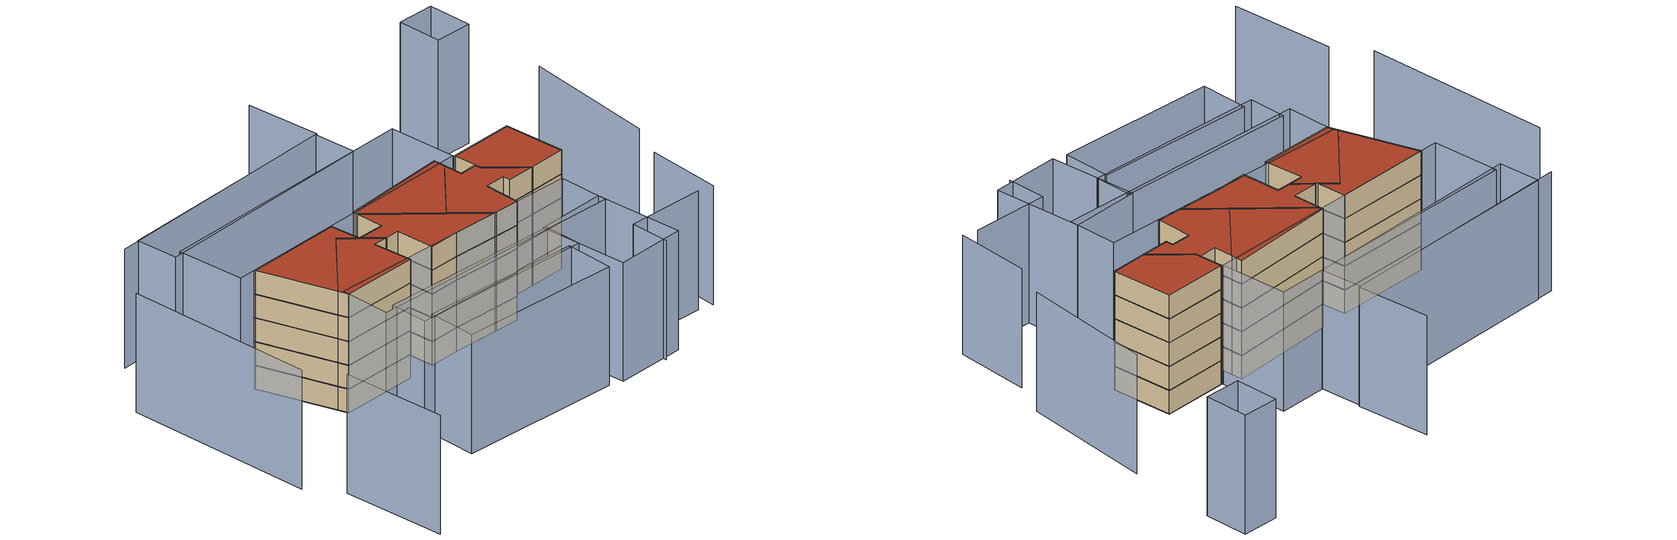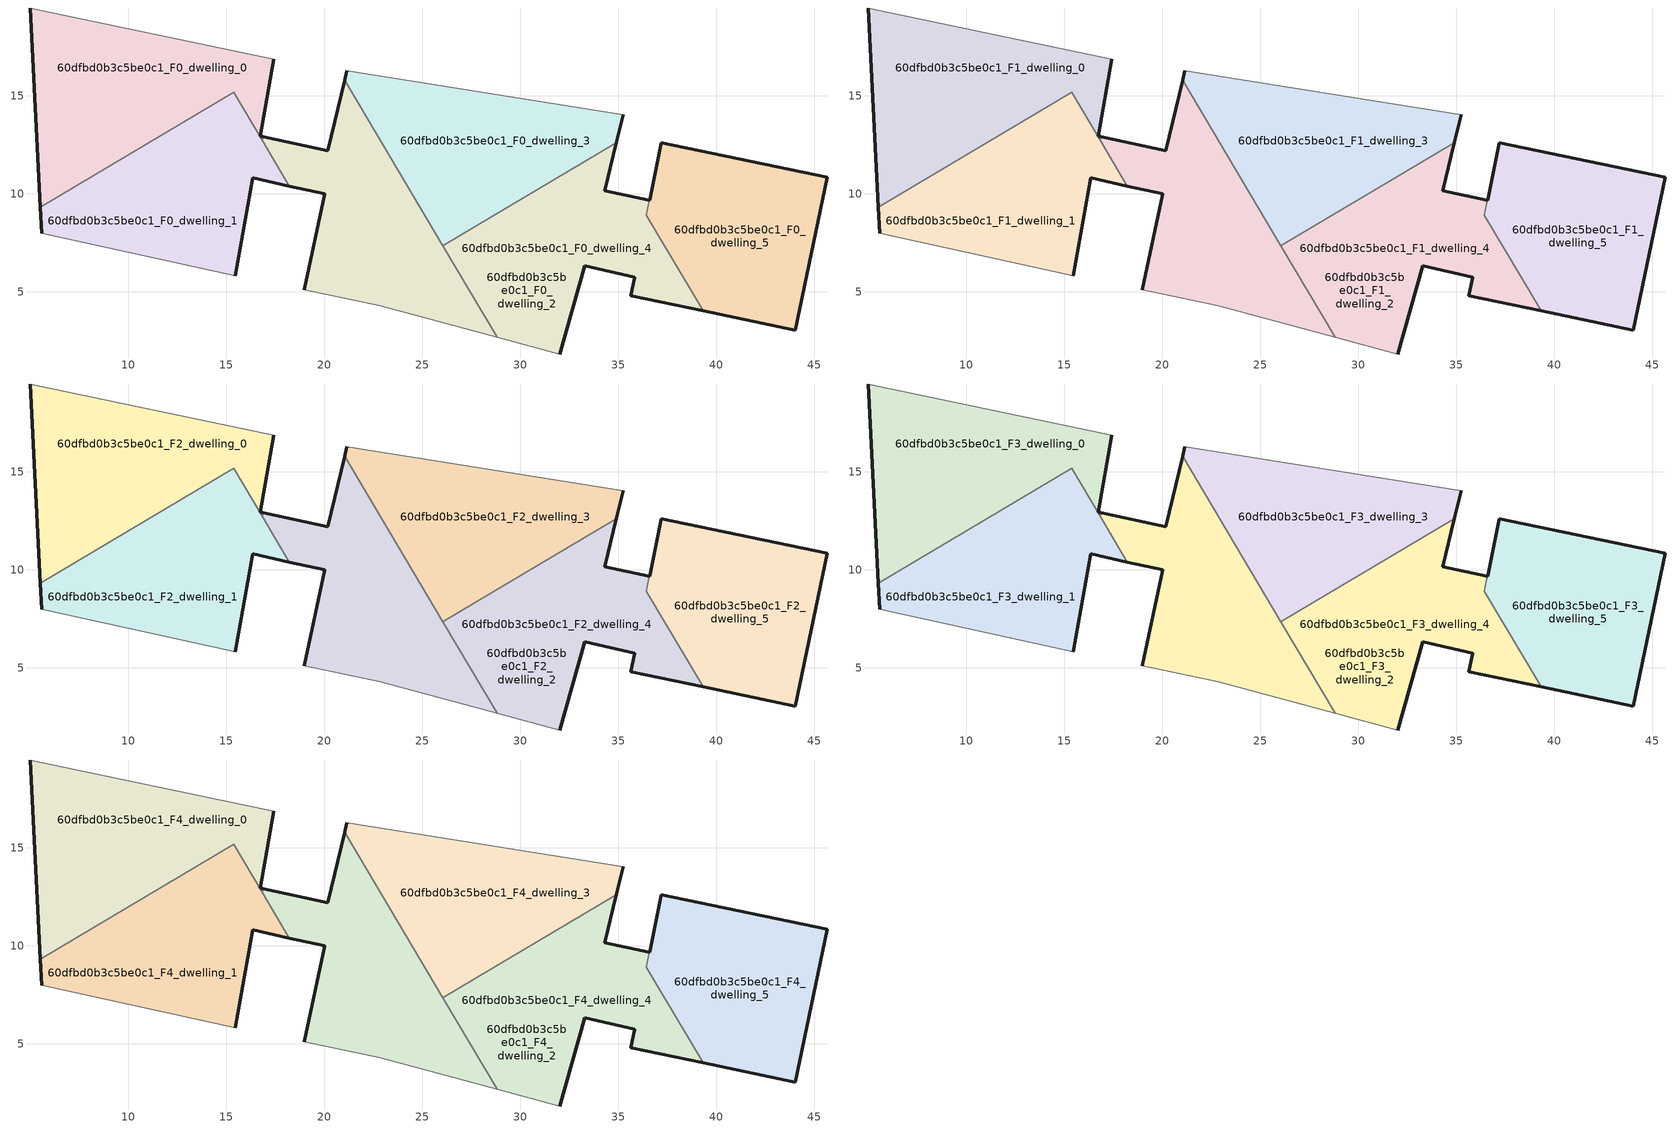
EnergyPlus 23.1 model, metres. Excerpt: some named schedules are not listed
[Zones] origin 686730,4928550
60dfbd0b3c5be0c1_F0_dwelling_0
 floor ground (EU_floor_Construction): 16.84,12.72 16.87,12.91 16.73,12.95 17.42,16.87 5.01,19.47 5.51,9.32 15.39,15.17 z0
 wall outside (EU_wall_Construction): 17.42,16.87 16.73,12.95 16.87,12.91 / 5.51,9.32 5.01,19.47 z0:3
 wall adiabatic (EU_wall_Construction): 5.01,19.47 17.42,16.87 z0:3
 wall to 60dfbd0b3c5be0c1_F0_dwelling_2 (EU_wall_Construction): 16.87,12.91 16.84,12.72 z0:3
 wall to 60dfbd0b3c5be0c1_F0_dwelling_1 (EU_wall_Construction): 16.84,12.72 15.39,15.17 5.51,9.32 z0:3
60dfbd0b3c5be0c1_F0_dwelling_1
 floor ground (EU_floor_Construction): 15.47,5.83 16.35,10.8 18.22,10.39 15.39,15.17 5.51,9.32 5.58,7.99 z0
 wall outside (EU_wall_Construction): 5.58,7.99 5.51,9.32 / 18.22,10.39 16.35,10.8 15.47,5.83 z0:3
 wall adiabatic (EU_wall_Construction): 15.47,5.83 5.58,7.99 z0:3
 wall to 60dfbd0b3c5be0c1_F0_dwelling_2 (EU_wall_Construction): 16.84,12.72 18.22,10.39 z0:3
60dfbd0b3c5be0c1_F0_dwelling_2
 floor ground (EU_floor_Construction): 34.9,12.61 35.24,14.02 21.15,16.27 21.04,15.78 26.04,7.35 z0; 28.81,2.68 21.04,15.78 20.19,12.2 16.87,12.91 16.84,12.72 18.22,10.39 20.03,10 18.97,5.09 22.85,4.28 z0; 39.33,4.03 36.43,8.91 36.59,9.66 34.31,10.14 34.9,12.61 26.04,7.35 28.81,2.68 32.02,1.83 33.29,6.32 35.84,5.74 35.64,4.8 z0
 wall outside (EU_wall_Construction): 18.97,5.09 20.03,10 18.22,10.39 / 16.87,12.91 20.19,12.2 21.04,15.78 z0:3
 wall adiabatic (EU_wall_Construction): 28.81,2.68 22.85,4.28 18.97,5.09 z0:3
 wall to 60dfbd0b3c5be0c1_F0_dwelling_3 (EU_wall_Construction): 21.04,15.78 26.04,7.35 z0:3
 wall to 60dfbd0b3c5be0c1_F0_dwelling_4 (EU_wall_Construction): 26.04,7.35 28.81,2.68 z0:3
60dfbd0b3c5be0c1_F0_dwelling_3
 floor ground (EU_floor_Construction): 34.9,12.61 35.24,14.02 21.15,16.27 21.04,15.78 26.04,7.35 z0; 28.81,2.68 21.04,15.78 20.19,12.2 16.87,12.91 16.84,12.72 18.22,10.39 20.03,10 18.97,5.09 22.85,4.28 z0
 wall outside (EU_wall_Construction): 35.24,14.02 34.9,12.61 / 21.04,15.78 21.15,16.27 z0:3
 wall adiabatic (EU_wall_Construction): 21.15,16.27 35.24,14.02 z0:3
 wall to 60dfbd0b3c5be0c1_F0_dwelling_4 (EU_wall_Construction): 34.9,12.61 26.04,7.35 z0:3
60dfbd0b3c5be0c1_F0_dwelling_4
 floor ground (EU_floor_Construction): 28.81,2.68 21.04,15.78 20.19,12.2 16.87,12.91 16.84,12.72 18.22,10.39 20.03,10 18.97,5.09 22.85,4.28 z0; 39.33,4.03 36.43,8.91 36.59,9.66 34.31,10.14 34.9,12.61 26.04,7.35 28.81,2.68 32.02,1.83 33.29,6.32 35.84,5.74 35.64,4.8 z0
 wall outside (EU_wall_Construction): 34.9,12.61 34.31,10.14 36.59,9.66 / 39.33,4.03 35.64,4.8 35.84,5.74 33.29,6.32 32.02,1.83 z0:3
 wall adiabatic (EU_wall_Construction): 32.02,1.83 28.81,2.68 z0:3
 wall to 60dfbd0b3c5be0c1_F0_dwelling_5 (EU_wall_Construction): 36.59,9.66 36.43,8.91 39.33,4.03 z0:3
60dfbd0b3c5be0c1_F0_dwelling_5
 floor ground (EU_floor_Construction): 44.03,3.04 45.65,10.83 37.2,12.6 36.43,8.91 39.33,4.03 z0
 wall outside (EU_wall_Construction): 36.59,9.67 37.2,12.6 45.65,10.83 44.03,3.04 39.33,4.03 z0:3; 36.59,9.67,3 36.59,9.66,0 36.59,9.67,0
60dfbd0b3c5be0c1_F1_dwelling_0
 floor to 60dfbd0b3c5be0c1_F0_dwelling_0 (EU_floor_Construction): 16.84,12.72 16.87,12.91 16.73,12.95 17.42,16.87 5.01,19.47 5.51,9.32 15.39,15.17 z3
 wall outside (EU_wall_Construction): 17.42,16.87 16.73,12.95 16.87,12.91 / 5.51,9.32 5.01,19.47 z3:6
 wall adiabatic (EU_wall_Construction): 5.01,19.47 17.42,16.87 z3:6
 wall to 60dfbd0b3c5be0c1_F1_dwelling_2 (EU_wall_Construction): 16.87,12.91 16.84,12.72 z3:6
 wall to 60dfbd0b3c5be0c1_F1_dwelling_1 (EU_wall_Construction): 16.84,12.72 15.39,15.17 5.51,9.32 z3:6
60dfbd0b3c5be0c1_F1_dwelling_1
 floor to 60dfbd0b3c5be0c1_F0_dwelling_1 (EU_floor_Construction): 15.47,5.83 16.35,10.8 18.22,10.39 15.39,15.17 5.51,9.32 5.58,7.99 z3
 wall outside (EU_wall_Construction): 5.58,7.99 5.51,9.32 / 18.22,10.39 16.35,10.8 15.47,5.83 z3:6
 wall adiabatic (EU_wall_Construction): 15.47,5.83 5.58,7.99 z3:6
 wall to 60dfbd0b3c5be0c1_F1_dwelling_2 (EU_wall_Construction): 16.84,12.72 18.22,10.39 z3:6
60dfbd0b3c5be0c1_F1_dwelling_2
 floor to 60dfbd0b3c5be0c1_F0_dwelling_2 (EU_floor_Construction): 28.81,2.68 21.04,15.78 20.19,12.2 16.87,12.91 16.84,12.72 18.22,10.39 20.03,10 18.97,5.09 22.85,4.28 z3
 floor adiabatic (EU_floor_Construction): 39.33,4.03 36.43,8.91 36.59,9.66 34.31,10.14 34.9,12.61 26.04,7.35 28.81,2.68 32.02,1.83 33.29,6.32 35.84,5.74 35.64,4.8 z3; 34.9,12.61 35.24,14.02 21.15,16.27 21.04,15.78 26.04,7.35 z3
 wall outside (EU_wall_Construction): 18.97,5.09 20.03,10 18.22,10.39 / 16.87,12.91 20.19,12.2 21.04,15.78 z3:6
 wall adiabatic (EU_wall_Construction): 28.81,2.68 22.85,4.28 18.97,5.09 z3:6
 wall to 60dfbd0b3c5be0c1_F1_dwelling_3 (EU_wall_Construction): 21.04,15.78 26.04,7.35 z3:6
 wall to 60dfbd0b3c5be0c1_F1_dwelling_4 (EU_wall_Construction): 26.04,7.35 28.81,2.68 z3:6
60dfbd0b3c5be0c1_F1_dwelling_3
 floor to 60dfbd0b3c5be0c1_F0_dwelling_3 (EU_floor_Construction): 34.9,12.61 35.24,14.02 21.15,16.27 21.04,15.78 26.04,7.35 z3
 floor adiabatic (EU_floor_Construction): 28.81,2.68 21.04,15.78 20.19,12.2 16.87,12.91 16.84,12.72 18.22,10.39 20.03,10 18.97,5.09 22.85,4.28 z3
 wall outside (EU_wall_Construction): 35.24,14.02 34.9,12.61 / 21.04,15.78 21.15,16.27 z3:6
 wall adiabatic (EU_wall_Construction): 21.15,16.27 35.24,14.02 z3:6
 wall to 60dfbd0b3c5be0c1_F1_dwelling_4 (EU_wall_Construction): 34.9,12.61 26.04,7.35 z3:6
60dfbd0b3c5be0c1_F1_dwelling_4
 floor to 60dfbd0b3c5be0c1_F0_dwelling_4 (EU_floor_Construction): 28.81,2.68 21.04,15.78 20.19,12.2 16.87,12.91 16.84,12.72 18.22,10.39 20.03,10 18.97,5.09 22.85,4.28 z3; 39.33,4.03 36.43,8.91 36.59,9.66 34.31,10.14 34.9,12.61 26.04,7.35 28.81,2.68 32.02,1.83 33.29,6.32 35.84,5.74 35.64,4.8 z3
 wall outside (EU_wall_Construction): 34.9,12.61 34.31,10.14 36.59,9.66 / 39.33,4.03 35.64,4.8 35.84,5.74 33.29,6.32 32.02,1.83 z3:6
 wall adiabatic (EU_wall_Construction): 32.02,1.83 28.81,2.68 z3:6
 wall to 60dfbd0b3c5be0c1_F1_dwelling_5 (EU_wall_Construction): 36.59,9.66 36.43,8.91 39.33,4.03 z3:6
60dfbd0b3c5be0c1_F1_dwelling_5
 floor to 60dfbd0b3c5be0c1_F0_dwelling_5 (EU_floor_Construction): 44.03,3.04 45.65,10.83 37.2,12.6 36.43,8.91 39.33,4.03 z3
 wall outside (EU_wall_Construction): 36.59,9.67 37.2,12.6 45.65,10.83 44.03,3.04 39.33,4.03 z3:6; 36.59,9.67,6 36.59,9.66,3 36.59,9.67,3
60dfbd0b3c5be0c1_F2_dwelling_0
 floor to 60dfbd0b3c5be0c1_F1_dwelling_0 (EU_floor_Construction): 16.84,12.72 16.87,12.91 16.73,12.95 17.42,16.87 5.01,19.47 5.51,9.32 15.39,15.17 z6
 wall outside (EU_wall_Construction): 17.42,16.87 16.73,12.95 16.87,12.91 / 5.51,9.32 5.01,19.47 z6:9
 wall adiabatic (EU_wall_Construction): 5.01,19.47 17.42,16.87 z6:9
 wall to 60dfbd0b3c5be0c1_F2_dwelling_2 (EU_wall_Construction): 16.87,12.91 16.84,12.72 z6:9
 wall to 60dfbd0b3c5be0c1_F2_dwelling_1 (EU_wall_Construction): 16.84,12.72 15.39,15.17 5.51,9.32 z6:9
60dfbd0b3c5be0c1_F2_dwelling_1
 floor to 60dfbd0b3c5be0c1_F1_dwelling_1 (EU_floor_Construction): 15.47,5.83 16.35,10.8 18.22,10.39 15.39,15.17 5.51,9.32 5.58,7.99 z6
 wall outside (EU_wall_Construction): 5.58,7.99 5.51,9.32 / 18.22,10.39 16.35,10.8 15.47,5.83 z6:9
 wall adiabatic (EU_wall_Construction): 15.47,5.83 5.58,7.99 z6:9
 wall to 60dfbd0b3c5be0c1_F2_dwelling_2 (EU_wall_Construction): 16.84,12.72 18.22,10.39 z6:9
60dfbd0b3c5be0c1_F2_dwelling_2
 floor to 60dfbd0b3c5be0c1_F1_dwelling_2 (EU_floor_Construction): 28.81,2.68 21.04,15.78 20.19,12.2 16.87,12.91 16.84,12.72 18.22,10.39 20.03,10 18.97,5.09 22.85,4.28 z6
 floor adiabatic (EU_floor_Construction): 39.33,4.03 36.43,8.91 36.59,9.66 34.31,10.14 34.9,12.61 26.04,7.35 28.81,2.68 32.02,1.83 33.29,6.32 35.84,5.74 35.64,4.8 z6; 34.9,12.61 35.24,14.02 21.15,16.27 21.04,15.78 26.04,7.35 z6
 wall outside (EU_wall_Construction): 18.97,5.09 20.03,10 18.22,10.39 / 16.87,12.91 20.19,12.2 21.04,15.78 z6:9
 wall adiabatic (EU_wall_Construction): 28.81,2.68 22.85,4.28 18.97,5.09 z6:9
 wall to 60dfbd0b3c5be0c1_F2_dwelling_3 (EU_wall_Construction): 21.04,15.78 26.04,7.35 z6:9
 wall to 60dfbd0b3c5be0c1_F2_dwelling_4 (EU_wall_Construction): 26.04,7.35 28.81,2.68 z6:9
60dfbd0b3c5be0c1_F2_dwelling_3
 floor to 60dfbd0b3c5be0c1_F1_dwelling_3 (EU_floor_Construction): 34.9,12.61 35.24,14.02 21.15,16.27 21.04,15.78 26.04,7.35 z6
 floor adiabatic (EU_floor_Construction): 28.81,2.68 21.04,15.78 20.19,12.2 16.87,12.91 16.84,12.72 18.22,10.39 20.03,10 18.97,5.09 22.85,4.28 z6
 wall outside (EU_wall_Construction): 35.24,14.02 34.9,12.61 / 21.04,15.78 21.15,16.27 z6:9
 wall adiabatic (EU_wall_Construction): 21.15,16.27 35.24,14.02 z6:9
 wall to 60dfbd0b3c5be0c1_F2_dwelling_4 (EU_wall_Construction): 34.9,12.61 26.04,7.35 z6:9
60dfbd0b3c5be0c1_F2_dwelling_4
 floor to 60dfbd0b3c5be0c1_F1_dwelling_4 (EU_floor_Construction): 28.81,2.68 21.04,15.78 20.19,12.2 16.87,12.91 16.84,12.72 18.22,10.39 20.03,10 18.97,5.09 22.85,4.28 z6; 39.33,4.03 36.43,8.91 36.59,9.66 34.31,10.14 34.9,12.61 26.04,7.35 28.81,2.68 32.02,1.83 33.29,6.32 35.84,5.74 35.64,4.8 z6
 wall outside (EU_wall_Construction): 34.9,12.61 34.31,10.14 36.59,9.66 / 39.33,4.03 35.64,4.8 35.84,5.74 33.29,6.32 32.02,1.83 z6:9
 wall adiabatic (EU_wall_Construction): 32.02,1.83 28.81,2.68 z6:9
 wall to 60dfbd0b3c5be0c1_F2_dwelling_5 (EU_wall_Construction): 36.59,9.66 36.43,8.91 39.33,4.03 z6:9
60dfbd0b3c5be0c1_F2_dwelling_5
 floor to 60dfbd0b3c5be0c1_F1_dwelling_5 (EU_floor_Construction): 44.03,3.04 45.65,10.83 37.2,12.6 36.43,8.91 39.33,4.03 z6
 wall outside (EU_wall_Construction): 36.59,9.67 37.2,12.6 45.65,10.83 44.03,3.04 39.33,4.03 z6:9; 36.59,9.67,9 36.59,9.66,6 36.59,9.67,6
60dfbd0b3c5be0c1_F3_dwelling_0
 floor to 60dfbd0b3c5be0c1_F2_dwelling_0 (EU_floor_Construction): 16.84,12.72 16.87,12.91 16.73,12.95 17.42,16.87 5.01,19.47 5.51,9.32 15.39,15.17 z9
 wall outside (EU_wall_Construction): 17.42,16.87 16.73,12.95 16.87,12.91 / 5.51,9.32 5.01,19.47 z9:12
 wall adiabatic (EU_wall_Construction): 5.01,19.47 17.42,16.87 z9:12
 wall to 60dfbd0b3c5be0c1_F3_dwelling_2 (EU_wall_Construction): 16.87,12.91 16.84,12.72 z9:12
 wall to 60dfbd0b3c5be0c1_F3_dwelling_1 (EU_wall_Construction): 16.84,12.72 15.39,15.17 5.51,9.32 z9:12
60dfbd0b3c5be0c1_F3_dwelling_1
 floor to 60dfbd0b3c5be0c1_F2_dwelling_1 (EU_floor_Construction): 15.47,5.83 16.35,10.8 18.22,10.39 15.39,15.17 5.51,9.32 5.58,7.99 z9
 wall outside (EU_wall_Construction): 5.58,7.99 5.51,9.32 / 18.22,10.39 16.35,10.8 15.47,5.83 z9:12
 wall adiabatic (EU_wall_Construction): 15.47,5.83 5.58,7.99 z9:12
 wall to 60dfbd0b3c5be0c1_F3_dwelling_2 (EU_wall_Construction): 16.84,12.72 18.22,10.39 z9:12
60dfbd0b3c5be0c1_F3_dwelling_2
 floor to 60dfbd0b3c5be0c1_F2_dwelling_2 (EU_floor_Construction): 28.81,2.68 21.04,15.78 20.19,12.2 16.87,12.91 16.84,12.72 18.22,10.39 20.03,10 18.97,5.09 22.85,4.28 z9
 floor adiabatic (EU_floor_Construction): 39.33,4.03 36.43,8.91 36.59,9.66 34.31,10.14 34.9,12.61 26.04,7.35 28.81,2.68 32.02,1.83 33.29,6.32 35.84,5.74 35.64,4.8 z9; 34.9,12.61 35.24,14.02 21.15,16.27 21.04,15.78 26.04,7.35 z9
 wall outside (EU_wall_Construction): 18.97,5.09 20.03,10 18.22,10.39 / 16.87,12.91 20.19,12.2 21.04,15.78 z9:12
 wall adiabatic (EU_wall_Construction): 28.81,2.68 22.85,4.28 18.97,5.09 z9:12
 wall to 60dfbd0b3c5be0c1_F3_dwelling_3 (EU_wall_Construction): 21.04,15.78 26.04,7.35 z9:12
 wall to 60dfbd0b3c5be0c1_F3_dwelling_4 (EU_wall_Construction): 26.04,7.35 28.81,2.68 z9:12
60dfbd0b3c5be0c1_F3_dwelling_3
 floor to 60dfbd0b3c5be0c1_F2_dwelling_3 (EU_floor_Construction): 34.9,12.61 35.24,14.02 21.15,16.27 21.04,15.78 26.04,7.35 z9
 floor adiabatic (EU_floor_Construction): 28.81,2.68 21.04,15.78 20.19,12.2 16.87,12.91 16.84,12.72 18.22,10.39 20.03,10 18.97,5.09 22.85,4.28 z9
 wall outside (EU_wall_Construction): 35.24,14.02 34.9,12.61 / 21.04,15.78 21.15,16.27 z9:12
 wall adiabatic (EU_wall_Construction): 21.15,16.27 35.24,14.02 z9:12
 wall to 60dfbd0b3c5be0c1_F3_dwelling_4 (EU_wall_Construction): 34.9,12.61 26.04,7.35 z9:12
60dfbd0b3c5be0c1_F3_dwelling_4
 floor to 60dfbd0b3c5be0c1_F2_dwelling_4 (EU_floor_Construction): 28.81,2.68 21.04,15.78 20.19,12.2 16.87,12.91 16.84,12.72 18.22,10.39 20.03,10 18.97,5.09 22.85,4.28 z9; 39.33,4.03 36.43,8.91 36.59,9.66 34.31,10.14 34.9,12.61 26.04,7.35 28.81,2.68 32.02,1.83 33.29,6.32 35.84,5.74 35.64,4.8 z9
 wall outside (EU_wall_Construction): 34.9,12.61 34.31,10.14 36.59,9.66 / 39.33,4.03 35.64,4.8 35.84,5.74 33.29,6.32 32.02,1.83 z9:12
 wall adiabatic (EU_wall_Construction): 32.02,1.83 28.81,2.68 z9:12
 wall to 60dfbd0b3c5be0c1_F3_dwelling_5 (EU_wall_Construction): 36.59,9.66 36.43,8.91 39.33,4.03 z9:12
60dfbd0b3c5be0c1_F3_dwelling_5
 floor to 60dfbd0b3c5be0c1_F2_dwelling_5 (EU_floor_Construction): 44.03,3.04 45.65,10.83 37.2,12.6 36.43,8.91 39.33,4.03 z9
 wall outside (EU_wall_Construction): 36.59,9.67 37.2,12.6 45.65,10.83 44.03,3.04 39.33,4.03 z9:12; 36.59,9.67,12 36.59,9.66,9 36.59,9.67,9
60dfbd0b3c5be0c1_F4_dwelling_0
 floor to 60dfbd0b3c5be0c1_F3_dwelling_0 (EU_floor_Construction): 16.84,12.72 16.87,12.91 16.73,12.95 17.42,16.87 5.01,19.47 5.51,9.32 15.39,15.17 z12
 wall outside (EU_wall_Construction): 17.42,16.87 16.73,12.95 16.87,12.91 / 5.51,9.32 5.01,19.47 z12:15
 wall adiabatic (EU_wall_Construction): 5.01,19.47 17.42,16.87 z12:15
 wall to 60dfbd0b3c5be0c1_F4_dwelling_2 (EU_wall_Construction): 16.87,12.91 16.84,12.72 z12:15
 wall to 60dfbd0b3c5be0c1_F4_dwelling_1 (EU_wall_Construction): 16.84,12.72 15.39,15.17 5.51,9.32 z12:15
 roof outside (EU_roof_Construction): 17.42,16.87 16.73,12.95 16.87,12.91 16.84,12.72 15.39,15.17 5.51,9.32 5.01,19.47 z15
60dfbd0b3c5be0c1_F4_dwelling_1
 floor to 60dfbd0b3c5be0c1_F3_dwelling_1 (EU_floor_Construction): 15.47,5.83 16.35,10.8 18.22,10.39 15.39,15.17 5.51,9.32 5.58,7.99 z12
 wall outside (EU_wall_Construction): 5.58,7.99 5.51,9.32 / 18.22,10.39 16.35,10.8 15.47,5.83 z12:15
 wall adiabatic (EU_wall_Construction): 15.47,5.83 5.58,7.99 z12:15
 wall to 60dfbd0b3c5be0c1_F4_dwelling_2 (EU_wall_Construction): 16.84,12.72 18.22,10.39 z12:15
 roof outside (EU_roof_Construction): 15.39,15.17 18.22,10.39 16.35,10.8 15.47,5.83 5.58,7.99 5.51,9.32 z15
60dfbd0b3c5be0c1_F4_dwelling_2
 floor to 60dfbd0b3c5be0c1_F3_dwelling_2 (EU_floor_Construction): 28.81,2.68 21.04,15.78 20.19,12.2 16.87,12.91 16.84,12.72 18.22,10.39 20.03,10 18.97,5.09 22.85,4.28 z12
 floor adiabatic (EU_floor_Construction): 39.33,4.03 36.43,8.91 36.59,9.66 34.31,10.14 34.9,12.61 26.04,7.35 28.81,2.68 32.02,1.83 33.29,6.32 35.84,5.74 35.64,4.8 z12; 34.9,12.61 35.24,14.02 21.15,16.27 21.04,15.78 26.04,7.35 z12
 wall outside (EU_wall_Construction): 18.97,5.09 20.03,10 18.22,10.39 / 16.87,12.91 20.19,12.2 21.04,15.78 z12:15
 wall adiabatic (EU_wall_Construction): 28.81,2.68 22.85,4.28 18.97,5.09 z12:15
 wall to 60dfbd0b3c5be0c1_F4_dwelling_3 (EU_wall_Construction): 21.04,15.78 26.04,7.35 z12:15
 wall to 60dfbd0b3c5be0c1_F4_dwelling_4 (EU_wall_Construction): 26.04,7.35 28.81,2.68 z12:15
 roof outside (EU_roof_Construction): 21.04,15.78 28.81,2.68 22.85,4.28 18.97,5.09 20.03,10 18.22,10.39 16.84,12.72 16.87,12.91 20.19,12.2 z15; 35.24,14.02 34.9,12.61 26.04,7.35 21.04,15.78 21.15,16.27 z15; 36.59,9.66 36.43,8.91 39.33,4.03 35.64,4.8 35.84,5.74 33.29,6.32 32.02,1.83 28.81,2.68 26.04,7.35 34.9,12.61 34.31,10.14 z15
60dfbd0b3c5be0c1_F4_dwelling_3
 floor to 60dfbd0b3c5be0c1_F3_dwelling_3 (EU_floor_Construction): 34.9,12.61 35.24,14.02 21.15,16.27 21.04,15.78 26.04,7.35 z12
 floor adiabatic (EU_floor_Construction): 28.81,2.68 21.04,15.78 20.19,12.2 16.87,12.91 16.84,12.72 18.22,10.39 20.03,10 18.97,5.09 22.85,4.28 z12
 wall outside (EU_wall_Construction): 35.24,14.02 34.9,12.61 / 21.04,15.78 21.15,16.27 z12:15
 wall adiabatic (EU_wall_Construction): 21.15,16.27 35.24,14.02 z12:15
 wall to 60dfbd0b3c5be0c1_F4_dwelling_4 (EU_wall_Construction): 34.9,12.61 26.04,7.35 z12:15
 roof outside (EU_roof_Construction): 21.04,15.78 28.81,2.68 22.85,4.28 18.97,5.09 20.03,10 18.22,10.39 16.84,12.72 16.87,12.91 20.19,12.2 z15; 35.24,14.02 34.9,12.61 26.04,7.35 21.04,15.78 21.15,16.27 z15
60dfbd0b3c5be0c1_F4_dwelling_4
 floor to 60dfbd0b3c5be0c1_F3_dwelling_4 (EU_floor_Construction): 28.81,2.68 21.04,15.78 20.19,12.2 16.87,12.91 16.84,12.72 18.22,10.39 20.03,10 18.97,5.09 22.85,4.28 z12; 39.33,4.03 36.43,8.91 36.59,9.66 34.31,10.14 34.9,12.61 26.04,7.35 28.81,2.68 32.02,1.83 33.29,6.32 35.84,5.74 35.64,4.8 z12
 wall outside (EU_wall_Construction): 34.9,12.61 34.31,10.14 36.59,9.66 / 39.33,4.03 35.64,4.8 35.84,5.74 33.29,6.32 32.02,1.83 z12:15
 wall adiabatic (EU_wall_Construction): 32.02,1.83 28.81,2.68 z12:15
 wall to 60dfbd0b3c5be0c1_F4_dwelling_5 (EU_wall_Construction): 36.59,9.66 36.43,8.91 39.33,4.03 z12:15
 roof outside (EU_roof_Construction): 21.04,15.78 28.81,2.68 22.85,4.28 18.97,5.09 20.03,10 18.22,10.39 16.84,12.72 16.87,12.91 20.19,12.2 z15; 36.59,9.66 36.43,8.91 39.33,4.03 35.64,4.8 35.84,5.74 33.29,6.32 32.02,1.83 28.81,2.68 26.04,7.35 34.9,12.61 34.31,10.14 z15
60dfbd0b3c5be0c1_F4_dwelling_5
 floor to 60dfbd0b3c5be0c1_F3_dwelling_5 (EU_floor_Construction): 44.03,3.04 45.65,10.83 37.2,12.6 36.43,8.91 39.33,4.03 z12
 wall outside (EU_wall_Construction): 36.59,9.67 37.2,12.6 45.65,10.83 44.03,3.04 39.33,4.03 z12:15; 36.59,9.67,15 36.59,9.66,12 36.59,9.67,12
 roof outside (EU_roof_Construction): 45.65,10.83 44.03,3.04 39.33,4.03 36.43,8.91 37.2,12.6 z15
shading: 45.43,-15.12 48.57,-5.95 / 32.54,-16.49 33.87,-11.59 / 33.87,-11.59 43.65,-14.24 / 52.14,-2.03 58.55,14.04 / -9.52,-0.36 -12.24,-13.48 / -5.64,28.23 -11.2,4.42 / 35.75,37.44 33.95,27.95 / 33.95,27.95 2.01,34 / 24.69,-13.81 4.5,-7.99 / 4.5,-7.99 6.22,-2 / 6.22,-2 26.42,-7.82 / 26.42,-7.82 24.69,-13.81 / 26.19,-14.71 28.47,-3.43 / 28.47,-3.43 37.38,-5.23 / 37.38,-5.23 35.1,-16.51 / 35.1,-16.51 26.19,-14.71 / 5.8,8.83 38.78,0.02 / 38.78,0.02 37.09,-6.3 / 37.09,-6.3 4.12,2.51 / 4.12,2.51 5.8,8.83 / 4.56,28.51 38.92,21.36 / 38.92,21.36 37.13,12.77 / 37.13,12.77 2.77,19.92 / 2.77,19.92 4.56,28.51 / 4.3,33.66 33.74,27.99 / 33.74,27.99 32.72,22.66 / 32.72,22.66 3.28,28.32 / 3.28,28.32 4.3,33.66 / 57.99,26.36 59.43,31.89 / 59.43,31.89 64.07,30.69 / 64.07,30.69 62.64,25.15 / 62.64,25.15 57.99,26.36 / 5.85,2.64 28.76,-3.7 / 28.76,-3.7 27.46,-8.4 / 27.46,-8.4 4.55,-2.06 / 4.55,-2.06 5.85,2.64 z0:15
[Building]
EU S2 Campaign: North Axis=0; Terrain=City; Solar Distribution=FullExterior
[Site:Location]
Bologna: Latitude=44.5; Longitude=11.25; Time Zone=1; Elevation=37
[SizingPeriod:WeatherFileDays]
AnnualSizingPeriod: Begin Month=1; Begin Day of Month=1; End Month=12; End Day of Month=31; Day of Week for Start Day=Monday; Use Weather File Daylight Saving Period=No; Use Weather File Rain and Snow Indicators=No
[MATERIAL]
EU_InternalMass_Material: Roughness=MediumRough; Thickness=0.1; Conductivity=1; Density=1800; Specific Heat=900; Thermal Absorptance=0.9; Solar Absorptance=0.7; Visible Absorptance=0.7
[MATERIAL:NOMASS] Roughness=MediumRough; Thermal Absorptance=0.9; Solar Absorptance=0.7; Visible Absorptance=0.7
Name | Thermal Resistance
EU_wall_NoMass | 0.779417
EU_roof_NoMass | 0.435466
EU_floor_NoMass | 0.588222
[CONSTRUCTION]
EU_wall_Construction: EU_wall_NoMass
EU_roof_Construction: EU_roof_NoMass
EU_floor_Construction: EU_floor_NoMass
EU_InternalMass_Construction: EU_InternalMass_Material
[ZONE] Type=1; Multiplier=1; Ceiling Height=autocalculate; Floor Area=autocalculate; Part of Total Floor Area=Yes
Name | Volume
60dfbd0b3c5be0c1_F0_dwelling_0; 60dfbd0b3c5be0c1_F1_dwelling_0; 60dfbd0b3c5be0c1_F2_dwelling_0; 60dfbd0b3c5be0c1_F3_dwelling_0; 60dfbd0b3c5be0c1_F4_dwelling_0 | 204.749
60dfbd0b3c5be0c1_F0_dwelling_1 | 183.353
60dfbd0b3c5be0c1_F1_dwelling_1; 60dfbd0b3c5be0c1_F2_dwelling_1; 60dfbd0b3c5be0c1_F3_dwelling_1; 60dfbd0b3c5be0c1_F4_dwelling_1 | 183.354
60dfbd0b3c5be0c1_F0_dwelling_2; 60dfbd0b3c5be0c1_F1_dwelling_2; 60dfbd0b3c5be0c1_F2_dwelling_2; 60dfbd0b3c5be0c1_F3_dwelling_2; 60dfbd0b3c5be0c1_F4_dwelling_2 | 568.4
60dfbd0b3c5be0c1_F0_dwelling_3 | 374.346
60dfbd0b3c5be0c1_F1_dwelling_3; 60dfbd0b3c5be0c1_F2_dwelling_3; 60dfbd0b3c5be0c1_F3_dwelling_3; 60dfbd0b3c5be0c1_F4_dwelling_3 | 374.347
60dfbd0b3c5be0c1_F0_dwelling_4 | 375.195
60dfbd0b3c5be0c1_F1_dwelling_4; 60dfbd0b3c5be0c1_F2_dwelling_4; 60dfbd0b3c5be0c1_F3_dwelling_4; 60dfbd0b3c5be0c1_F4_dwelling_4 | 375.194
60dfbd0b3c5be0c1_F0_dwelling_5; 60dfbd0b3c5be0c1_F1_dwelling_5; 60dfbd0b3c5be0c1_F2_dwelling_5; 60dfbd0b3c5be0c1_F3_dwelling_5; 60dfbd0b3c5be0c1_F4_dwelling_5 | 181.968
[INTERNALMASS] Construction=EU_InternalMass_Construction
Name | Zone or ZoneList | Surface Area
60dfbd0b3c5be0c1_F0_dwelling_0_EU_InternalMass | 60dfbd0b3c5be0c1_F0_dwelling_0 | 68.2496
60dfbd0b3c5be0c1_F0_dwelling_1_EU_InternalMass | 60dfbd0b3c5be0c1_F0_dwelling_1 | 61.119
60dfbd0b3c5be0c1_F0_dwelling_2_EU_InternalMass | 60dfbd0b3c5be0c1_F0_dwelling_2 | 60.3804
60dfbd0b3c5be0c1_F0_dwelling_3_EU_InternalMass | 60dfbd0b3c5be0c1_F0_dwelling_3 | 64.4028
60dfbd0b3c5be0c1_F0_dwelling_4_EU_InternalMass | 60dfbd0b3c5be0c1_F0_dwelling_4 | 64.6854
60dfbd0b3c5be0c1_F0_dwelling_5_EU_InternalMass | 60dfbd0b3c5be0c1_F0_dwelling_5 | 60.654
60dfbd0b3c5be0c1_F1_dwelling_0_EU_InternalMass | 60dfbd0b3c5be0c1_F1_dwelling_0 | 68.2496
60dfbd0b3c5be0c1_F1_dwelling_1_EU_InternalMass | 60dfbd0b3c5be0c1_F1_dwelling_1 | 61.119
60dfbd0b3c5be0c1_F1_dwelling_2_EU_InternalMass | 60dfbd0b3c5be0c1_F1_dwelling_2 | 60.3804
60dfbd0b3c5be0c1_F1_dwelling_3_EU_InternalMass | 60dfbd0b3c5be0c1_F1_dwelling_3 | 64.4028
60dfbd0b3c5be0c1_F1_dwelling_4_EU_InternalMass | 60dfbd0b3c5be0c1_F1_dwelling_4 | 64.6854
60dfbd0b3c5be0c1_F1_dwelling_5_EU_InternalMass | 60dfbd0b3c5be0c1_F1_dwelling_5 | 60.654
60dfbd0b3c5be0c1_F2_dwelling_0_EU_InternalMass | 60dfbd0b3c5be0c1_F2_dwelling_0 | 68.2496
60dfbd0b3c5be0c1_F2_dwelling_1_EU_InternalMass | 60dfbd0b3c5be0c1_F2_dwelling_1 | 61.119
60dfbd0b3c5be0c1_F2_dwelling_2_EU_InternalMass | 60dfbd0b3c5be0c1_F2_dwelling_2 | 60.3804
60dfbd0b3c5be0c1_F2_dwelling_3_EU_InternalMass | 60dfbd0b3c5be0c1_F2_dwelling_3 | 64.4028
60dfbd0b3c5be0c1_F2_dwelling_4_EU_InternalMass | 60dfbd0b3c5be0c1_F2_dwelling_4 | 64.6854
60dfbd0b3c5be0c1_F2_dwelling_5_EU_InternalMass | 60dfbd0b3c5be0c1_F2_dwelling_5 | 60.654
60dfbd0b3c5be0c1_F3_dwelling_0_EU_InternalMass | 60dfbd0b3c5be0c1_F3_dwelling_0 | 68.2496
60dfbd0b3c5be0c1_F3_dwelling_1_EU_InternalMass | 60dfbd0b3c5be0c1_F3_dwelling_1 | 61.119
60dfbd0b3c5be0c1_F3_dwelling_2_EU_InternalMass | 60dfbd0b3c5be0c1_F3_dwelling_2 | 60.3804
60dfbd0b3c5be0c1_F3_dwelling_3_EU_InternalMass | 60dfbd0b3c5be0c1_F3_dwelling_3 | 64.4028
60dfbd0b3c5be0c1_F3_dwelling_4_EU_InternalMass | 60dfbd0b3c5be0c1_F3_dwelling_4 | 64.6854
60dfbd0b3c5be0c1_F3_dwelling_5_EU_InternalMass | 60dfbd0b3c5be0c1_F3_dwelling_5 | 60.654
60dfbd0b3c5be0c1_F4_dwelling_0_EU_InternalMass | 60dfbd0b3c5be0c1_F4_dwelling_0 | 68.2496
60dfbd0b3c5be0c1_F4_dwelling_1_EU_InternalMass | 60dfbd0b3c5be0c1_F4_dwelling_1 | 61.119
60dfbd0b3c5be0c1_F4_dwelling_2_EU_InternalMass | 60dfbd0b3c5be0c1_F4_dwelling_2 | 60.3804
60dfbd0b3c5be0c1_F4_dwelling_3_EU_InternalMass | 60dfbd0b3c5be0c1_F4_dwelling_3 | 64.4028
60dfbd0b3c5be0c1_F4_dwelling_4_EU_InternalMass | 60dfbd0b3c5be0c1_F4_dwelling_4 | 64.6854
60dfbd0b3c5be0c1_F4_dwelling_5_EU_InternalMass | 60dfbd0b3c5be0c1_F4_dwelling_5 | 60.654
[OTHEREQUIPMENT] Fuel Type=Electricity; Design Level Calculation Method=Watts/Area; Power per Zone Floor Area=1; Fraction Latent=0; Fraction Radiant=0; Fraction Lost=0; Carbon Dioxide Generation Rate=0; EndUse Subcategory=EU_Step8_InternalGains
Name | Zone or ZoneList or Space or SpaceList | Schedule
EU_Step8_InternalGain_60dfbd0b3c5be0c1_F0_dwelling_0_f000 | 60dfbd0b3c5be0c1_F0_dwelling_0 | EU_Step8_GainSchedule_60dfbd0b3c5be0c1_F0_dwelling_0_f000
EU_Step8_InternalGain_60dfbd0b3c5be0c1_F0_dwelling_1_f000 | 60dfbd0b3c5be0c1_F0_dwelling_1 | EU_Step8_GainSchedule_60dfbd0b3c5be0c1_F0_dwelling_1_f000
EU_Step8_InternalGain_60dfbd0b3c5be0c1_F0_dwelling_2_f000 | 60dfbd0b3c5be0c1_F0_dwelling_2 | EU_Step8_GainSchedule_60dfbd0b3c5be0c1_F0_dwelling_2_f000
EU_Step8_InternalGain_60dfbd0b3c5be0c1_F0_dwelling_3_f000 | 60dfbd0b3c5be0c1_F0_dwelling_3 | EU_Step8_GainSchedule_60dfbd0b3c5be0c1_F0_dwelling_3_f000
EU_Step8_InternalGain_60dfbd0b3c5be0c1_F0_dwelling_4_f000 | 60dfbd0b3c5be0c1_F0_dwelling_4 | EU_Step8_GainSchedule_60dfbd0b3c5be0c1_F0_dwelling_4_f000
EU_Step8_InternalGain_60dfbd0b3c5be0c1_F0_dwelling_5_f000 | 60dfbd0b3c5be0c1_F0_dwelling_5 | EU_Step8_GainSchedule_60dfbd0b3c5be0c1_F0_dwelling_5_f000
EU_Step8_InternalGain_60dfbd0b3c5be0c1_F1_dwelling_0_f000 | 60dfbd0b3c5be0c1_F1_dwelling_0 | EU_Step8_GainSchedule_60dfbd0b3c5be0c1_F1_dwelling_0_f000
EU_Step8_InternalGain_60dfbd0b3c5be0c1_F1_dwelling_1_f000 | 60dfbd0b3c5be0c1_F1_dwelling_1 | EU_Step8_GainSchedule_60dfbd0b3c5be0c1_F1_dwelling_1_f000
EU_Step8_InternalGain_60dfbd0b3c5be0c1_F1_dwelling_2_f000 | 60dfbd0b3c5be0c1_F1_dwelling_2 | EU_Step8_GainSchedule_60dfbd0b3c5be0c1_F1_dwelling_2_f000
EU_Step8_InternalGain_60dfbd0b3c5be0c1_F1_dwelling_3_f000 | 60dfbd0b3c5be0c1_F1_dwelling_3 | EU_Step8_GainSchedule_60dfbd0b3c5be0c1_F1_dwelling_3_f000
EU_Step8_InternalGain_60dfbd0b3c5be0c1_F1_dwelling_4_f000 | 60dfbd0b3c5be0c1_F1_dwelling_4 | EU_Step8_GainSchedule_60dfbd0b3c5be0c1_F1_dwelling_4_f000
EU_Step8_InternalGain_60dfbd0b3c5be0c1_F1_dwelling_5_f000 | 60dfbd0b3c5be0c1_F1_dwelling_5 | EU_Step8_GainSchedule_60dfbd0b3c5be0c1_F1_dwelling_5_f000
EU_Step8_InternalGain_60dfbd0b3c5be0c1_F2_dwelling_0_f000 | 60dfbd0b3c5be0c1_F2_dwelling_0 | EU_Step8_GainSchedule_60dfbd0b3c5be0c1_F2_dwelling_0_f000
EU_Step8_InternalGain_60dfbd0b3c5be0c1_F2_dwelling_1_f000 | 60dfbd0b3c5be0c1_F2_dwelling_1 | EU_Step8_GainSchedule_60dfbd0b3c5be0c1_F2_dwelling_1_f000
EU_Step8_InternalGain_60dfbd0b3c5be0c1_F2_dwelling_2_f000 | 60dfbd0b3c5be0c1_F2_dwelling_2 | EU_Step8_GainSchedule_60dfbd0b3c5be0c1_F2_dwelling_2_f000
EU_Step8_InternalGain_60dfbd0b3c5be0c1_F2_dwelling_3_f000 | 60dfbd0b3c5be0c1_F2_dwelling_3 | EU_Step8_GainSchedule_60dfbd0b3c5be0c1_F2_dwelling_3_f000
EU_Step8_InternalGain_60dfbd0b3c5be0c1_F2_dwelling_4_f000 | 60dfbd0b3c5be0c1_F2_dwelling_4 | EU_Step8_GainSchedule_60dfbd0b3c5be0c1_F2_dwelling_4_f000
EU_Step8_InternalGain_60dfbd0b3c5be0c1_F2_dwelling_5_f000 | 60dfbd0b3c5be0c1_F2_dwelling_5 | EU_Step8_GainSchedule_60dfbd0b3c5be0c1_F2_dwelling_5_f000
EU_Step8_InternalGain_60dfbd0b3c5be0c1_F3_dwelling_0_f000 | 60dfbd0b3c5be0c1_F3_dwelling_0 | EU_Step8_GainSchedule_60dfbd0b3c5be0c1_F3_dwelling_0_f000
EU_Step8_InternalGain_60dfbd0b3c5be0c1_F3_dwelling_1_f000 | 60dfbd0b3c5be0c1_F3_dwelling_1 | EU_Step8_GainSchedule_60dfbd0b3c5be0c1_F3_dwelling_1_f000
EU_Step8_InternalGain_60dfbd0b3c5be0c1_F3_dwelling_2_f000 | 60dfbd0b3c5be0c1_F3_dwelling_2 | EU_Step8_GainSchedule_60dfbd0b3c5be0c1_F3_dwelling_2_f000
EU_Step8_InternalGain_60dfbd0b3c5be0c1_F3_dwelling_3_f000 | 60dfbd0b3c5be0c1_F3_dwelling_3 | EU_Step8_GainSchedule_60dfbd0b3c5be0c1_F3_dwelling_3_f000
EU_Step8_InternalGain_60dfbd0b3c5be0c1_F3_dwelling_4_f000 | 60dfbd0b3c5be0c1_F3_dwelling_4 | EU_Step8_GainSchedule_60dfbd0b3c5be0c1_F3_dwelling_4_f000
EU_Step8_InternalGain_60dfbd0b3c5be0c1_F3_dwelling_5_f000 | 60dfbd0b3c5be0c1_F3_dwelling_5 | EU_Step8_GainSchedule_60dfbd0b3c5be0c1_F3_dwelling_5_f000
EU_Step8_InternalGain_60dfbd0b3c5be0c1_F4_dwelling_0_f000 | 60dfbd0b3c5be0c1_F4_dwelling_0 | EU_Step8_GainSchedule_60dfbd0b3c5be0c1_F4_dwelling_0_f000
EU_Step8_InternalGain_60dfbd0b3c5be0c1_F4_dwelling_1_f000 | 60dfbd0b3c5be0c1_F4_dwelling_1 | EU_Step8_GainSchedule_60dfbd0b3c5be0c1_F4_dwelling_1_f000
EU_Step8_InternalGain_60dfbd0b3c5be0c1_F4_dwelling_2_f000 | 60dfbd0b3c5be0c1_F4_dwelling_2 | EU_Step8_GainSchedule_60dfbd0b3c5be0c1_F4_dwelling_2_f000
EU_Step8_InternalGain_60dfbd0b3c5be0c1_F4_dwelling_3_f000 | 60dfbd0b3c5be0c1_F4_dwelling_3 | EU_Step8_GainSchedule_60dfbd0b3c5be0c1_F4_dwelling_3_f000
EU_Step8_InternalGain_60dfbd0b3c5be0c1_F4_dwelling_4_f000 | 60dfbd0b3c5be0c1_F4_dwelling_4 | EU_Step8_GainSchedule_60dfbd0b3c5be0c1_F4_dwelling_4_f000
EU_Step8_InternalGain_60dfbd0b3c5be0c1_F4_dwelling_5_f000 | 60dfbd0b3c5be0c1_F4_dwelling_5 | EU_Step8_GainSchedule_60dfbd0b3c5be0c1_F4_dwelling_5_f000
[ZONEVENTILATION:DESIGNFLOWRATE] Schedule=EU_AlwaysOn; Design Flow Rate Calculation Method=AirChanges/Hour; Air Changes per Hour=0.712058; Ventilation Type=Natural; Fan Pressure Rise=0; Fan Total Efficiency=1; Constant Term Coefficient=1; Temperature Term Coefficient=0; Velocity Term Coefficient=0; Velocity Squared Term Coefficient=0; Minimum Indoor Temperature=-100; Maximum Indoor Temperature=100; Delta Temperature=-100; Minimum Outdoor Temperature=-100; Maximum Outdoor Temperature=100; Maximum Wind Speed=40
Name | Zone or ZoneList or Space or SpaceList
EU_ConstantAir_60dfbd0b3c5be0c1_F0_dwelling_0 | 60dfbd0b3c5be0c1_F0_dwelling_0
EU_ConstantAir_60dfbd0b3c5be0c1_F0_dwelling_1 | 60dfbd0b3c5be0c1_F0_dwelling_1
EU_ConstantAir_60dfbd0b3c5be0c1_F0_dwelling_2 | 60dfbd0b3c5be0c1_F0_dwelling_2
EU_ConstantAir_60dfbd0b3c5be0c1_F0_dwelling_3 | 60dfbd0b3c5be0c1_F0_dwelling_3
EU_ConstantAir_60dfbd0b3c5be0c1_F0_dwelling_4 | 60dfbd0b3c5be0c1_F0_dwelling_4
EU_ConstantAir_60dfbd0b3c5be0c1_F0_dwelling_5 | 60dfbd0b3c5be0c1_F0_dwelling_5
EU_ConstantAir_60dfbd0b3c5be0c1_F1_dwelling_0 | 60dfbd0b3c5be0c1_F1_dwelling_0
EU_ConstantAir_60dfbd0b3c5be0c1_F1_dwelling_1 | 60dfbd0b3c5be0c1_F1_dwelling_1
EU_ConstantAir_60dfbd0b3c5be0c1_F1_dwelling_2 | 60dfbd0b3c5be0c1_F1_dwelling_2
EU_ConstantAir_60dfbd0b3c5be0c1_F1_dwelling_3 | 60dfbd0b3c5be0c1_F1_dwelling_3
EU_ConstantAir_60dfbd0b3c5be0c1_F1_dwelling_4 | 60dfbd0b3c5be0c1_F1_dwelling_4
EU_ConstantAir_60dfbd0b3c5be0c1_F1_dwelling_5 | 60dfbd0b3c5be0c1_F1_dwelling_5
EU_ConstantAir_60dfbd0b3c5be0c1_F2_dwelling_0 | 60dfbd0b3c5be0c1_F2_dwelling_0
EU_ConstantAir_60dfbd0b3c5be0c1_F2_dwelling_1 | 60dfbd0b3c5be0c1_F2_dwelling_1
EU_ConstantAir_60dfbd0b3c5be0c1_F2_dwelling_2 | 60dfbd0b3c5be0c1_F2_dwelling_2
EU_ConstantAir_60dfbd0b3c5be0c1_F2_dwelling_3 | 60dfbd0b3c5be0c1_F2_dwelling_3
EU_ConstantAir_60dfbd0b3c5be0c1_F2_dwelling_4 | 60dfbd0b3c5be0c1_F2_dwelling_4
EU_ConstantAir_60dfbd0b3c5be0c1_F2_dwelling_5 | 60dfbd0b3c5be0c1_F2_dwelling_5
EU_ConstantAir_60dfbd0b3c5be0c1_F3_dwelling_0 | 60dfbd0b3c5be0c1_F3_dwelling_0
EU_ConstantAir_60dfbd0b3c5be0c1_F3_dwelling_1 | 60dfbd0b3c5be0c1_F3_dwelling_1
EU_ConstantAir_60dfbd0b3c5be0c1_F3_dwelling_2 | 60dfbd0b3c5be0c1_F3_dwelling_2
EU_ConstantAir_60dfbd0b3c5be0c1_F3_dwelling_3 | 60dfbd0b3c5be0c1_F3_dwelling_3
EU_ConstantAir_60dfbd0b3c5be0c1_F3_dwelling_4 | 60dfbd0b3c5be0c1_F3_dwelling_4
EU_ConstantAir_60dfbd0b3c5be0c1_F3_dwelling_5 | 60dfbd0b3c5be0c1_F3_dwelling_5
EU_ConstantAir_60dfbd0b3c5be0c1_F4_dwelling_0 | 60dfbd0b3c5be0c1_F4_dwelling_0
EU_ConstantAir_60dfbd0b3c5be0c1_F4_dwelling_1 | 60dfbd0b3c5be0c1_F4_dwelling_1
EU_ConstantAir_60dfbd0b3c5be0c1_F4_dwelling_2 | 60dfbd0b3c5be0c1_F4_dwelling_2
EU_ConstantAir_60dfbd0b3c5be0c1_F4_dwelling_3 | 60dfbd0b3c5be0c1_F4_dwelling_3
EU_ConstantAir_60dfbd0b3c5be0c1_F4_dwelling_4 | 60dfbd0b3c5be0c1_F4_dwelling_4
EU_ConstantAir_60dfbd0b3c5be0c1_F4_dwelling_5 | 60dfbd0b3c5be0c1_F4_dwelling_5
[HVACTEMPLATE:ZONE:IDEALLOADSAIRSYSTEM] System Availability Schedule=EU_AlwaysOn; Maximum Heating Supply Air Temperature=50; Minimum Cooling Supply Air Temperature=13; Maximum Heating Supply Air Humidity Ratio=0.0156; Minimum Cooling Supply Air Humidity Ratio=0.0077; Heating Limit=NoLimit; Cooling Limit=NoLimit; Heating Availability Schedule=EU_AlwaysOn; Cooling Availability Schedule=EU_CoolingOff; Dehumidification Control Type=ConstantSensibleHeatRatio; Cooling Sensible Heat Ratio=0.7; Dehumidification Setpoint=60; Humidification Control Type=None; Humidification Setpoint=30; Outdoor Air Method=None; Outdoor Air Flow Rate per Person=0.00944; Outdoor Air Flow Rate per Zone Floor Area=0; Outdoor Air Flow Rate per Zone=0; Demand Controlled Ventilation Type=None; Outdoor Air Economizer Type=NoEconomizer; Heat Recovery Type=None; Sensible Heat Recovery Effectiveness=0.7; Latent Heat Recovery Effectiveness=0.65
Name | Template Thermostat
60dfbd0b3c5be0c1_F0_dwelling_0 | EU_HeatOnly_60dfbd0b3c5be0c1_F0_dwelling_0
60dfbd0b3c5be0c1_F0_dwelling_1 | EU_HeatOnly_60dfbd0b3c5be0c1_F0_dwelling_1
60dfbd0b3c5be0c1_F0_dwelling_2 | EU_HeatOnly_60dfbd0b3c5be0c1_F0_dwelling_2
60dfbd0b3c5be0c1_F0_dwelling_3 | EU_HeatOnly_60dfbd0b3c5be0c1_F0_dwelling_3
60dfbd0b3c5be0c1_F0_dwelling_4 | EU_HeatOnly_60dfbd0b3c5be0c1_F0_dwelling_4
60dfbd0b3c5be0c1_F0_dwelling_5 | EU_HeatOnly_60dfbd0b3c5be0c1_F0_dwelling_5
60dfbd0b3c5be0c1_F1_dwelling_0 | EU_HeatOnly_60dfbd0b3c5be0c1_F1_dwelling_0
60dfbd0b3c5be0c1_F1_dwelling_1 | EU_HeatOnly_60dfbd0b3c5be0c1_F1_dwelling_1
60dfbd0b3c5be0c1_F1_dwelling_2 | EU_HeatOnly_60dfbd0b3c5be0c1_F1_dwelling_2
60dfbd0b3c5be0c1_F1_dwelling_3 | EU_HeatOnly_60dfbd0b3c5be0c1_F1_dwelling_3
60dfbd0b3c5be0c1_F1_dwelling_4 | EU_HeatOnly_60dfbd0b3c5be0c1_F1_dwelling_4
60dfbd0b3c5be0c1_F1_dwelling_5 | EU_HeatOnly_60dfbd0b3c5be0c1_F1_dwelling_5
60dfbd0b3c5be0c1_F2_dwelling_0 | EU_HeatOnly_60dfbd0b3c5be0c1_F2_dwelling_0
60dfbd0b3c5be0c1_F2_dwelling_1 | EU_HeatOnly_60dfbd0b3c5be0c1_F2_dwelling_1
60dfbd0b3c5be0c1_F2_dwelling_2 | EU_HeatOnly_60dfbd0b3c5be0c1_F2_dwelling_2
60dfbd0b3c5be0c1_F2_dwelling_3 | EU_HeatOnly_60dfbd0b3c5be0c1_F2_dwelling_3
60dfbd0b3c5be0c1_F2_dwelling_4 | EU_HeatOnly_60dfbd0b3c5be0c1_F2_dwelling_4
60dfbd0b3c5be0c1_F2_dwelling_5 | EU_HeatOnly_60dfbd0b3c5be0c1_F2_dwelling_5
60dfbd0b3c5be0c1_F3_dwelling_0 | EU_HeatOnly_60dfbd0b3c5be0c1_F3_dwelling_0
60dfbd0b3c5be0c1_F3_dwelling_1 | EU_HeatOnly_60dfbd0b3c5be0c1_F3_dwelling_1
60dfbd0b3c5be0c1_F3_dwelling_2 | EU_HeatOnly_60dfbd0b3c5be0c1_F3_dwelling_2
60dfbd0b3c5be0c1_F3_dwelling_3 | EU_HeatOnly_60dfbd0b3c5be0c1_F3_dwelling_3
60dfbd0b3c5be0c1_F3_dwelling_4 | EU_HeatOnly_60dfbd0b3c5be0c1_F3_dwelling_4
60dfbd0b3c5be0c1_F3_dwelling_5 | EU_HeatOnly_60dfbd0b3c5be0c1_F3_dwelling_5
60dfbd0b3c5be0c1_F4_dwelling_0 | EU_HeatOnly_60dfbd0b3c5be0c1_F4_dwelling_0
60dfbd0b3c5be0c1_F4_dwelling_1 | EU_HeatOnly_60dfbd0b3c5be0c1_F4_dwelling_1
60dfbd0b3c5be0c1_F4_dwelling_2 | EU_HeatOnly_60dfbd0b3c5be0c1_F4_dwelling_2
60dfbd0b3c5be0c1_F4_dwelling_3 | EU_HeatOnly_60dfbd0b3c5be0c1_F4_dwelling_3
60dfbd0b3c5be0c1_F4_dwelling_4 | EU_HeatOnly_60dfbd0b3c5be0c1_F4_dwelling_4
60dfbd0b3c5be0c1_F4_dwelling_5 | EU_HeatOnly_60dfbd0b3c5be0c1_F4_dwelling_5
[SIZING:ZONE] Zone Cooling Design Supply Air Temperature Input Method=SupplyAirTemperature; Zone Cooling Design Supply Air Temperature=13; Zone Heating Design Supply Air Temperature Input Method=SupplyAirTemperature; Zone Heating Design Supply Air Temperature=50; Zone Cooling Design Supply Air Humidity Ratio=0.008; Zone Heating Design Supply Air Humidity Ratio=0.008; Cooling Design Air Flow Method=DesignDay; Cooling Design Air Flow Rate=0; Cooling Minimum Air Flow per Zone Floor Area=0.000762; Cooling Minimum Air Flow=0; Cooling Minimum Air Flow Fraction=0.2; Heating Design Air Flow Method=DesignDay; Heating Design Air Flow Rate=0; Heating Maximum Air Flow per Zone Floor Area=0.002032; Heating Maximum Air Flow=0.141576; Heating Maximum Air Flow Fraction=0.3; Account for Dedicated Outdoor Air System=No; Dedicated Outdoor Air System Control Strategy=NeutralSupplyAir; Dedicated Outdoor Air Low Setpoint Temperature for Design=autosize; Dedicated Outdoor Air High Setpoint Temperature for Design=autosize; Zone Load Sizing Method=Sensible Load Only No Latent Load; Zone Latent Cooling Design Supply Air Humidity Ratio Input Method=HumidityRatioDifference; Zone Cooling Design Supply Air Humidity Ratio Difference=0.005; Zone Latent Heating Design Supply Air Humidity Ratio Input Method=HumidityRatioDifference; Zone Humidification Design Supply Air Humidity Ratio Difference=0.005
60dfbd0b3c5be0c1_F0_dwelling_0; 60dfbd0b3c5be0c1_F0_dwelling_1; 60dfbd0b3c5be0c1_F0_dwelling_2; 60dfbd0b3c5be0c1_F0_dwelling_3; 60dfbd0b3c5be0c1_F0_dwelling_4; 60dfbd0b3c5be0c1_F0_dwelling_5; 60dfbd0b3c5be0c1_F1_dwelling_0; 60dfbd0b3c5be0c1_F1_dwelling_1; 60dfbd0b3c5be0c1_F1_dwelling_2; 60dfbd0b3c5be0c1_F1_dwelling_3; 60dfbd0b3c5be0c1_F1_dwelling_4; 60dfbd0b3c5be0c1_F1_dwelling_5; 60dfbd0b3c5be0c1_F2_dwelling_0; 60dfbd0b3c5be0c1_F2_dwelling_1; 60dfbd0b3c5be0c1_F2_dwelling_2; 60dfbd0b3c5be0c1_F2_dwelling_3; 60dfbd0b3c5be0c1_F2_dwelling_4; 60dfbd0b3c5be0c1_F2_dwelling_5; 60dfbd0b3c5be0c1_F3_dwelling_0; 60dfbd0b3c5be0c1_F3_dwelling_1; 60dfbd0b3c5be0c1_F3_dwelling_2; 60dfbd0b3c5be0c1_F3_dwelling_3; 60dfbd0b3c5be0c1_F3_dwelling_4; 60dfbd0b3c5be0c1_F3_dwelling_5; 60dfbd0b3c5be0c1_F4_dwelling_0; 60dfbd0b3c5be0c1_F4_dwelling_1; 60dfbd0b3c5be0c1_F4_dwelling_2; 60dfbd0b3c5be0c1_F4_dwelling_3; 60dfbd0b3c5be0c1_F4_dwelling_4; 60dfbd0b3c5be0c1_F4_dwelling_5
[SCHEDULE:FILE] Column Number=1; Rows to Skip at Top=0; Number of Hours of Data=8760; Column Separator=Comma; Interpolate to Timestep=No; Minutes per Item=60; Adjust Schedule for Daylight Savings=Yes
Name | File
EU_Step8_GainSchedule_60dfbd0b3c5be0c1_F0_dwelling_0_f000 | ../../schedules/60dfbd0b3c5be0c1/60dfbd0b3c5be0c1_F0_dwelling_0_f000_gain.csv
EU_Step8_GainSchedule_60dfbd0b3c5be0c1_F0_dwelling_1_f000 | ../../schedules/60dfbd0b3c5be0c1/60dfbd0b3c5be0c1_F0_dwelling_1_f000_gain.csv
EU_Step8_GainSchedule_60dfbd0b3c5be0c1_F0_dwelling_2_f000 | ../../schedules/60dfbd0b3c5be0c1/60dfbd0b3c5be0c1_F0_dwelling_2_f000_gain.csv
EU_Step8_GainSchedule_60dfbd0b3c5be0c1_F0_dwelling_3_f000 | ../../schedules/60dfbd0b3c5be0c1/60dfbd0b3c5be0c1_F0_dwelling_3_f000_gain.csv
EU_Step8_GainSchedule_60dfbd0b3c5be0c1_F0_dwelling_4_f000 | ../../schedules/60dfbd0b3c5be0c1/60dfbd0b3c5be0c1_F0_dwelling_4_f000_gain.csv
EU_Step8_GainSchedule_60dfbd0b3c5be0c1_F0_dwelling_5_f000 | ../../schedules/60dfbd0b3c5be0c1/60dfbd0b3c5be0c1_F0_dwelling_5_f000_gain.csv
EU_Step8_GainSchedule_60dfbd0b3c5be0c1_F1_dwelling_0_f000 | ../../schedules/60dfbd0b3c5be0c1/60dfbd0b3c5be0c1_F1_dwelling_0_f000_gain.csv
EU_Step8_GainSchedule_60dfbd0b3c5be0c1_F1_dwelling_1_f000 | ../../schedules/60dfbd0b3c5be0c1/60dfbd0b3c5be0c1_F1_dwelling_1_f000_gain.csv
EU_Step8_GainSchedule_60dfbd0b3c5be0c1_F1_dwelling_2_f000 | ../../schedules/60dfbd0b3c5be0c1/60dfbd0b3c5be0c1_F1_dwelling_2_f000_gain.csv
EU_Step8_GainSchedule_60dfbd0b3c5be0c1_F1_dwelling_3_f000 | ../../schedules/60dfbd0b3c5be0c1/60dfbd0b3c5be0c1_F1_dwelling_3_f000_gain.csv
EU_Step8_GainSchedule_60dfbd0b3c5be0c1_F1_dwelling_4_f000 | ../../schedules/60dfbd0b3c5be0c1/60dfbd0b3c5be0c1_F1_dwelling_4_f000_gain.csv
EU_Step8_GainSchedule_60dfbd0b3c5be0c1_F1_dwelling_5_f000 | ../../schedules/60dfbd0b3c5be0c1/60dfbd0b3c5be0c1_F1_dwelling_5_f000_gain.csv
EU_Step8_GainSchedule_60dfbd0b3c5be0c1_F2_dwelling_0_f000 | ../../schedules/60dfbd0b3c5be0c1/60dfbd0b3c5be0c1_F2_dwelling_0_f000_gain.csv
EU_Step8_GainSchedule_60dfbd0b3c5be0c1_F2_dwelling_1_f000 | ../../schedules/60dfbd0b3c5be0c1/60dfbd0b3c5be0c1_F2_dwelling_1_f000_gain.csv
EU_Step8_GainSchedule_60dfbd0b3c5be0c1_F2_dwelling_2_f000 | ../../schedules/60dfbd0b3c5be0c1/60dfbd0b3c5be0c1_F2_dwelling_2_f000_gain.csv
EU_Step8_GainSchedule_60dfbd0b3c5be0c1_F2_dwelling_3_f000 | ../../schedules/60dfbd0b3c5be0c1/60dfbd0b3c5be0c1_F2_dwelling_3_f000_gain.csv
EU_Step8_GainSchedule_60dfbd0b3c5be0c1_F2_dwelling_4_f000 | ../../schedules/60dfbd0b3c5be0c1/60dfbd0b3c5be0c1_F2_dwelling_4_f000_gain.csv
EU_Step8_GainSchedule_60dfbd0b3c5be0c1_F2_dwelling_5_f000 | ../../schedules/60dfbd0b3c5be0c1/60dfbd0b3c5be0c1_F2_dwelling_5_f000_gain.csv
EU_Step8_GainSchedule_60dfbd0b3c5be0c1_F3_dwelling_0_f000 | ../../schedules/60dfbd0b3c5be0c1/60dfbd0b3c5be0c1_F3_dwelling_0_f000_gain.csv
EU_Step8_GainSchedule_60dfbd0b3c5be0c1_F3_dwelling_1_f000 | ../../schedules/60dfbd0b3c5be0c1/60dfbd0b3c5be0c1_F3_dwelling_1_f000_gain.csv
EU_Step8_GainSchedule_60dfbd0b3c5be0c1_F3_dwelling_2_f000 | ../../schedules/60dfbd0b3c5be0c1/60dfbd0b3c5be0c1_F3_dwelling_2_f000_gain.csv
EU_Step8_GainSchedule_60dfbd0b3c5be0c1_F3_dwelling_3_f000 | ../../schedules/60dfbd0b3c5be0c1/60dfbd0b3c5be0c1_F3_dwelling_3_f000_gain.csv
